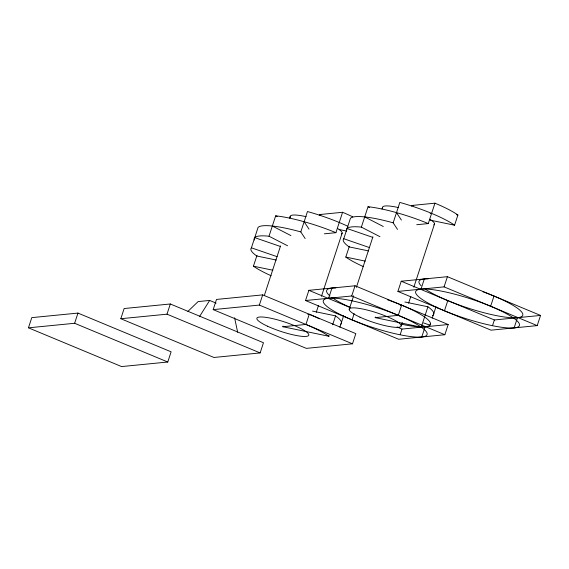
<?xml version="1.0" encoding="UTF-8"?>
<svg xmlns="http://www.w3.org/2000/svg" width="569" height="569" viewBox="0 0 569 569"><rect width="100%" height="100%" fill="white"/><g stroke="black" fill="none" stroke-linecap="round" stroke-linejoin="round"><path stroke-width="0.85" d="M28.45 327.829L31.786 317.63L77.96 313.078L171.105 351.82L167.77 362.019L121.588 366.571L28.45 327.829L74.631 323.277L167.77 362.019M74.631 323.277L77.96 313.078M120.813 318.725L124.142 308.533L170.323 303.981L263.468 342.723L260.133 352.922L213.951 357.467L120.813 318.725L166.994 314.18L260.133 352.922M166.994 314.18L170.323 303.981M213.176 309.628L216.505 299.429L262.686 294.884L355.824 333.619L352.496 343.818L306.314 348.37L213.176 309.628L259.35 305.076L352.496 343.818M276.207 260.026L256.775 256A54.588 10.135 18.1 0 1 251.406 247.821L258.07 227.429A54.588 10.135 18.1 0 1 300.802 231.924L305.148 238.539M271.136 275.745A54.588 10.135 18.1 0 1 253.447 266.192L256.982 255.36M254.386 240.011A54.588 10.135 18.1 0 1 269.009 236.22L275.673 215.829A54.588 10.135 18.1 0 1 335.916 232.678L342.588 212.287A54.588 10.135 18.1 0 1 352.794 216.86M259.35 305.076L262.686 294.884M264.293 295.631L280.545 245.915M289.635 218.105L290.183 216.419M300.802 231.924L307.466 211.533A54.588 10.135 18.1 0 1 347.858 226.291M329.095 335.632L328.889 336.272L282.836 326.72L283.042 326.087M319.287 215.196L319.494 214.563L342.588 212.287M305.532 300.524L308.867 290.332L355.049 285.78L448.187 324.522L444.858 334.721L398.677 339.266L305.532 300.524L351.713 295.98L444.858 334.721M282.836 326.72L305.923 324.451L309.259 314.252A54.588 10.135 18.1 0 1 319.465 318.825M316.25 312.31L318.448 305.567M321.478 296.3L342.14 233.098M368.57 250.922L349.138 246.896A54.588 10.135 18.1 0 1 343.761 238.724L350.433 218.332A54.588 10.135 18.1 0 1 393.165 222.82L397.511 229.435M328.626 298.256L331.955 288.056M363.499 266.641A54.588 10.135 18.1 0 1 345.803 257.096L349.345 246.263M346.749 230.914A54.588 10.135 18.1 0 1 361.365 227.123L368.036 206.725A54.588 10.135 18.1 0 1 428.279 223.581L434.944 203.183A54.588 10.135 18.1 0 1 457.91 215.004L454.574 225.203L430.107 220.132M332.637 324.799L335.554 315.873L312.523 311.101M339.885 327.239L343.633 315.767M351.713 295.98L355.049 285.78M349.217 309.287L353.626 295.802M356.379 287.373L372.908 236.811M381.991 209.008L382.546 207.322M352.104 319.899L354.153 313.626M393.165 222.82L399.829 202.429A54.588 10.135 18.1 0 1 454.574 225.203M424.787 316.336L421.252 327.168L375.191 317.623L375.405 316.983M411.65 206.099L411.856 205.459L434.944 203.183M397.895 291.428L401.23 281.228L447.412 276.683L540.55 315.425L537.214 325.617L491.04 330.169L397.895 291.428L444.076 286.876L537.214 325.617M401.173 325.959L402.276 322.587M408.606 303.206L410.811 296.463M413.841 287.196L434.503 223.994M400.213 334.565L402.006 329.074L448.187 324.522M420.989 289.152L424.318 278.952M425 315.695L427.916 306.776L404.886 302.004M421.764 336.99L425.1 326.798M430.37 323.875L429.958 325.148L423.528 322.929M432.248 318.135L435.996 306.663M444.076 286.876L447.412 276.683M444.467 310.795L447.796 300.603M490.649 306.25L493.977 296.051M492.576 325.461L494.369 319.97L540.55 315.425M514.127 327.893L517.463 317.694M199.406 316.741L209.677 300.446L216.099 303.121M187.926 311.378L198.126 301.584L209.677 300.446M430.171 213.524L431.615 213.382M324.373 233.816L335.916 232.678M416.736 224.712L428.279 223.581M307.815 314.394L309.259 314.252M400.178 305.297L401.614 305.155L398.286 315.347L375.191 317.623M411.856 205.459L413.293 205.758M456.473 214.705L457.91 215.004M319.494 214.563L320.93 214.862M339.188 229.527L346.386 231.021M345.803 257.096L365.234 261.121M253.447 266.192L272.871 270.225M347.097 228.525L372.809 237.387M343.761 238.724L369.48 247.586M254.734 237.629L280.453 246.484M251.406 247.821L277.117 256.683M401.23 281.228L494.369 319.97M308.867 290.332L350.532 307.665M397.105 327.033L402.006 329.074M368.036 206.725L369.58 207.521M364.701 216.924L383.278 226.49M361.365 227.123L379.95 236.683M275.673 215.829L277.224 216.625M272.338 226.028L290.915 235.587M269.009 236.22L287.587 245.787M396.493 212.628L401.387 220.068M304.138 221.725L309.024 229.165M234.584 317.787L237.664 332.239M483.038 291.797A54.588 10.135 18.1 0 1 512.356 317.779A54.588 10.135 18.1 0 1 425.576 289.294M421.046 285.674A54.588 10.135 18.1 0 1 428.279 278.831M387.631 299.813A54.588 10.135 18.1 0 1 430 322.125A54.588 10.135 18.1 0 1 401.415 324.181M350.042 307.374A54.588 10.135 18.1 0 1 332.004 297.544M329.928 295.916A54.588 10.135 18.1 0 1 335.916 287.935M427.916 306.776A54.588 10.135 18.1 0 1 432.547 315.532M335.554 315.873A54.588 10.135 18.1 0 1 340.596 324.351M305.923 324.451A54.588 10.135 18.1 0 1 328.889 336.272M429.815 219.3A27.291 5.064 18.1 0 1 433.727 224.876M382.695 208.126A27.291 5.064 18.1 0 1 398.485 207.593M337.453 228.404A27.291 5.064 18.1 0 1 341.372 233.98M290.603 217.685A27.291 5.064 18.1 0 1 306.122 216.689M437.781 307.886A54.588 10.135 18.1 0 0 519.341 325.724A54.588 10.135 18.1 0 0 445.541 291.961A54.588 10.135 18.1 0 0 437.781 307.886M345.419 316.983A54.588 10.135 18.1 0 0 426.985 334.821A54.588 10.135 18.1 0 0 353.178 301.058A54.588 10.135 18.1 0 0 345.419 316.983M359.949 317.139A27.291 5.064 18.1 0 0 401.045 326.3A27.291 5.064 18.1 0 0 364.587 309.429A27.291 5.064 18.1 0 0 359.949 317.139M267.586 326.236A27.291 5.064 18.1 0 0 308.683 335.397A27.291 5.064 18.1 0 0 272.231 318.533A27.291 5.064 18.1 0 0 267.586 326.236"/></g></svg>
